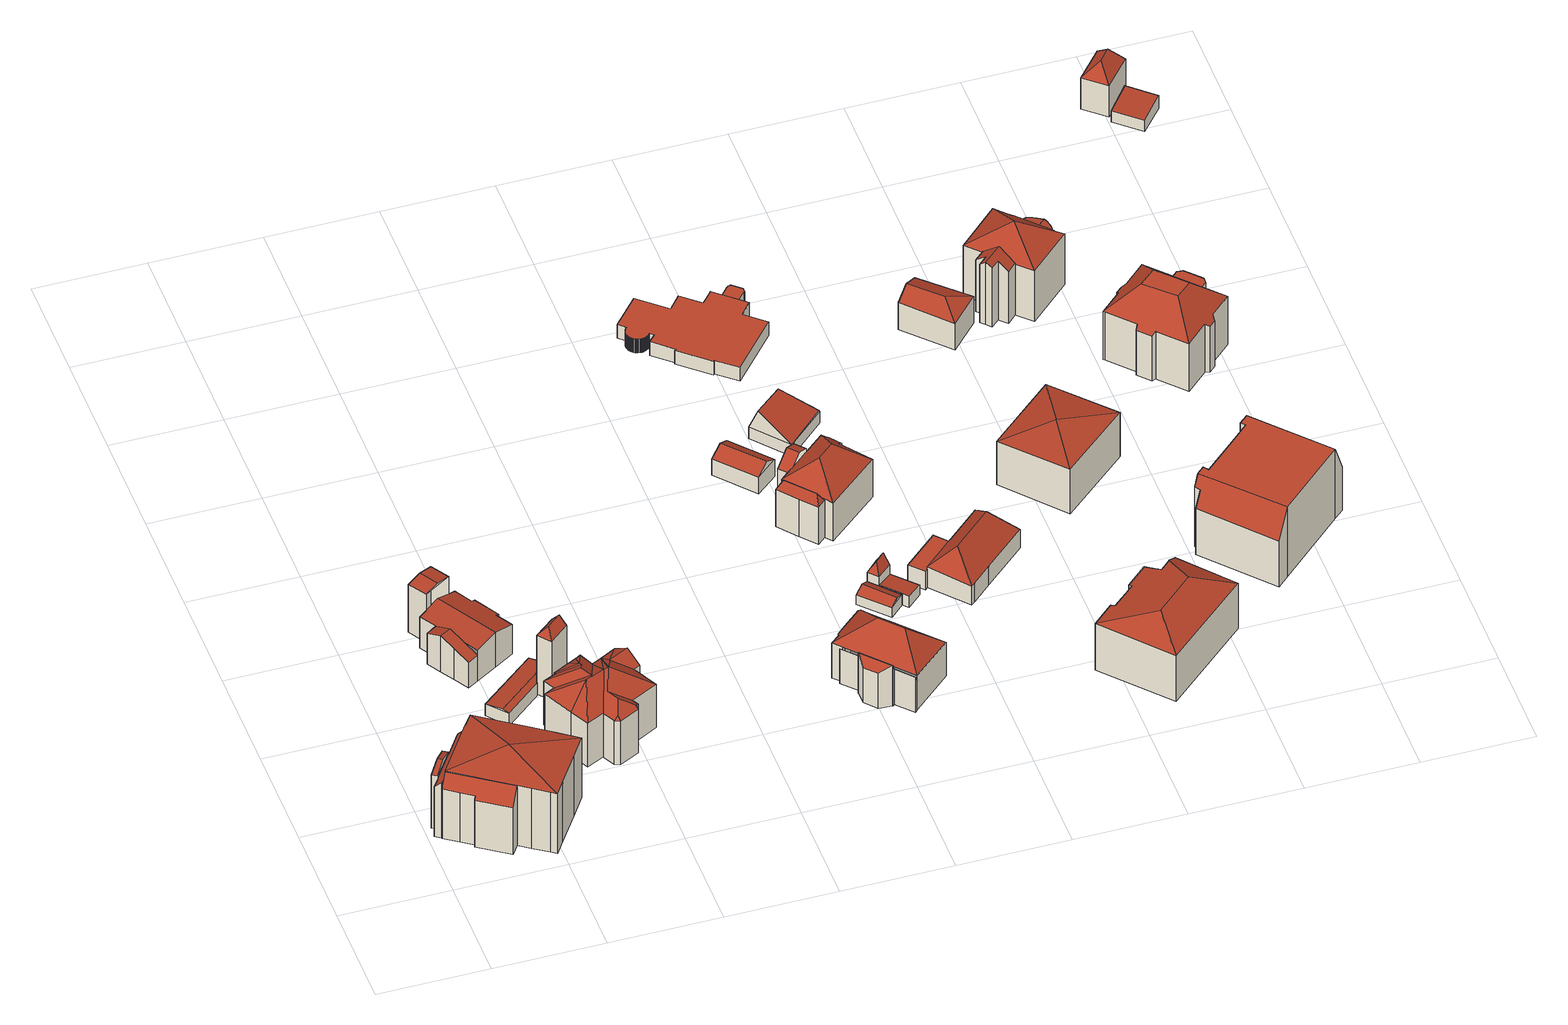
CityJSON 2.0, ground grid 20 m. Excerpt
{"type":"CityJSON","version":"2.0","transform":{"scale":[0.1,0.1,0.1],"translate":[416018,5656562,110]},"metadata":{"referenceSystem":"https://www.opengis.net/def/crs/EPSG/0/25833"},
"CityObjects":{
"building1":{"type":"Building","attributes":{"Gemeindeschluessel":14612000,"Geometrietyp2DReferenz":"3000","function":"31001_9998","roofType":"9999"},"children":["building1-1","building1-2","building1-3","building1-4","building1-5","building1-6"]},
"building1-1":{"type":"BuildingPart","attributes":{"Dachtyp_tdc":"tdcPolyFlatRoof","Dachneigung":45.32,"QualitaetDacherkennung":36,"Geometrietyp2DReferenz":"3000","measuredHeight":12.31,"roofType":"2100"},"parents":["building1"],"geometry":[{"type":"MultiSurface","lod":"2","boundaries":[[[0,1,2,3]],[[1,4,5,2]],[[6,7,8,9,10]],[[7,11,12,8]],[[11,13,14,12]],[[13,11,7,6,15,16,4,1,0]],[[3,2,5,17,9,8,12,14]]],"semantics":{"surfaces":[{"type":"WallSurface"},{"type":"RoofSurface"},{"type":"GroundSurface"}],"values":[0,0,0,0,0,1,2]}}]},
"building1-2":{"type":"BuildingPart","attributes":{"Dachtyp_tdc":"tdcTentRoof","Dachneigung":11.15,"QualitaetDacherkennung":46,"Geometrietyp2DReferenz":"3000","measuredHeight":15.22,"roofType":"3500"},"parents":["building1"],"geometry":[{"type":"MultiSurface","lod":"2","boundaries":[[[18,19,20,21]],[[19,22,23,20]],[[22,24,25,23]],[[24,26,27,25]],[[26,28,29,30,27]],[[31,32,33,34,5,4]],[[35,36,37,38,39]],[[36,18,21,37]],[[22,19,18,36,40]],[[41,28,26,24,22,40]],[[32,31,41,40]],[[36,35,32,40]],[[21,20,23,25,27,30,17,5,34,38,37]]],"semantics":{"surfaces":[{"type":"WallSurface"},{"type":"RoofSurface"},{"type":"GroundSurface"}],"values":[0,0,0,0,0,0,0,0,1,1,1,1,2]}}]},
"building1-3":{"type":"BuildingPart","attributes":{"Dachtyp_tdc":"tdcGableRoof","Dachneigung":15.06,"QualitaetDacherkennung":36,"Geometrietyp2DReferenz":"3000","measuredHeight":12.54,"roofType":"3100"},"parents":["building1"],"geometry":[{"type":"MultiSurface","lod":"2","boundaries":[[[42,43,44,14,13]],[[43,45,46,44]],[[45,47,0,3,46]],[[45,43,48]],[[42,47,49]],[[43,42,49,48]],[[47,45,48,49]],[[14,44,46,3]]],"semantics":{"surfaces":[{"type":"WallSurface"},{"type":"RoofSurface"},{"type":"GroundSurface"}],"values":[0,0,0,0,0,1,1,2]}}]},
"building1-4":{"type":"BuildingPart","attributes":{"Dachtyp_tdc":"tdcPolyFlatRoof","Dachneigung":52.04,"QualitaetDacherkennung":42,"Geometrietyp2DReferenz":"3000","measuredHeight":13.14,"roofType":"2100"},"parents":["building1"],"geometry":[{"type":"MultiSurface","lod":"2","boundaries":[[[50,51,52,53]],[[51,54,55,52]],[[54,56,57,55]],[[56,10,9,57]],[[29,50,53,30]],[[29,58,15,10,56,54,51,50]],[[53,52,55,57,9,17,30]]],"semantics":{"surfaces":[{"type":"WallSurface"},{"type":"RoofSurface"},{"type":"GroundSurface"}],"values":[0,0,0,0,0,1,2]}}]},
"building1-5":{"type":"BuildingPart","attributes":{"Dachtyp_tdc":"tdcPolyFlatRoof","Dachneigung":56.38,"QualitaetDacherkennung":20,"Geometrietyp2DReferenz":"3000","measuredHeight":10.86,"roofType":"2100"},"parents":["building1"],"geometry":[{"type":"MultiSurface","lod":"2","boundaries":[[[59,60,61,62]],[[60,63,64,61]],[[63,65,66,64]],[[65,67,68,66]],[[67,69,70,68]],[[69,71,72,70]],[[73,59,62,74]],[[73,71,69,67,65,63,60,59]],[[62,61,64,66,68,70,72,74]]],"semantics":{"surfaces":[{"type":"WallSurface"},{"type":"RoofSurface"},{"type":"GroundSurface"}],"values":[0,0,0,0,0,0,0,1,2]}}]},
"building1-6":{"type":"BuildingPart","attributes":{"Dachtyp_tdc":"tdcPolyFlatRoof","Dachneigung":57.79,"QualitaetDacherkennung":38,"Geometrietyp2DReferenz":"3000","measuredHeight":12.56,"roofType":"2100"},"parents":["building1"],"geometry":[{"type":"MultiSurface","lod":"2","boundaries":[[[33,75,76,34]],[[75,77,73,74,76]],[[78,39,38,72,71]],[[39,78,77,75,33]],[[34,76,74,72,38]]],"semantics":{"surfaces":[{"type":"WallSurface"},{"type":"RoofSurface"},{"type":"GroundSurface"}],"values":[0,0,0,1,2]}}]},
"building2":{"type":"Building","attributes":{"Gemeindeschluessel":14612000,"Geometrietyp2DReferenz":"3000","function":"31001_9998","roofType":"9999"},"children":["building2-1","building2-2","building2-3"]},
"building2-1":{"type":"BuildingPart","attributes":{"Dachtyp_tdc":"tdcGableRoof","Dachneigung":11.58,"QualitaetDacherkennung":57,"Geometrietyp2DReferenz":"3000","measuredHeight":11.19,"roofType":"3100"},"parents":["building2"],"geometry":[{"type":"MultiSurface","lod":"2","boundaries":[[[79,80,81,82,83]],[[80,84,85,81]],[[84,86,87,88,85]],[[84,80,89]],[[79,86,90]],[[80,79,90,89]],[[86,84,89,90]],[[82,81,85,88,91]]],"semantics":{"surfaces":[{"type":"WallSurface"},{"type":"RoofSurface"},{"type":"GroundSurface"}],"values":[0,0,0,0,0,1,1,2]}}]},
"building2-2":{"type":"BuildingPart","attributes":{"Dachtyp_tdc":"tdcGableRoof","Dachneigung":16.53,"QualitaetDacherkennung":28,"Geometrietyp2DReferenz":"3000","measuredHeight":7.67,"roofType":"3100"},"parents":["building2"],"geometry":[{"type":"MultiSurface","lod":"2","boundaries":[[[92,93,94,95]],[[93,96,97,94]],[[96,98,99,97]],[[98,100,101,99]],[[100,102,103,104,101]],[[105,106,107,108]],[[105,83,82,106]],[[87,109,110,88]],[[111,83,105,108,112,113,114,102,100]],[[100,98,96,93,92,115,109,87,111]],[[110,116,95,94,97,99,101,104,117,107,106,82,91,88]],[[109,115,116,110]],[[115,92,95,116]]],"semantics":{"surfaces":[{"type":"WallSurface"},{"type":"RoofSurface"},{"type":"GroundSurface"}],"values":[0,0,0,0,0,0,0,0,1,1,2,0,0]}}]},
"building2-3":{"type":"BuildingPart","attributes":{"Dachtyp_tdc":"tdcGableRoof","Dachneigung":22.06,"QualitaetDacherkennung":52,"Geometrietyp2DReferenz":"3000","measuredHeight":7.95,"roofType":"3100"},"parents":["building2"],"geometry":[{"type":"MultiSurface","lod":"2","boundaries":[[[103,118,119,104]],[[118,120,121,119]],[[120,122,123,121]],[[122,124,125,123]],[[124,108,107,125]],[[122,120,118,103,114,126]],[[126,112,108,124,122]],[[117,104,119,121,123,125,107]]],"semantics":{"surfaces":[{"type":"WallSurface"},{"type":"RoofSurface"},{"type":"GroundSurface"}],"values":[0,0,0,0,0,1,1,2]}}]},
"building3":{"type":"Building","attributes":{"Dachtyp_tdc":"tdcGableRoof","Gemeindeschluessel":14612000,"Dachneigung":11.16,"QualitaetDacherkennung":46,"Geometrietyp2DReferenz":"3000","measuredHeight":3.18,"function":"31001_9998","roofType":"3100"},"geometry":[{"type":"Solid","lod":"2","boundaries":[[[[127,128,129,130]],[[128,131,132,129]],[[131,133,134,132]],[[133,127,130,134]],[[131,128,135]],[[127,133,136]],[[128,127,136,135]],[[133,131,135,136]],[[130,129,132,134]]]],"semantics":{"surfaces":[{"type":"WallSurface"},{"type":"RoofSurface"},{"type":"GroundSurface"}],"values":[[0,0,0,0,0,0,1,1,2]]}}]},
"building4":{"type":"Building","attributes":{"Dachtyp_tdc":"tdcFreeFormRoof","Gemeindeschluessel":14612000,"Dachneigung":49.42,"QualitaetDacherkennung":7,"Geometrietyp2DReferenz":"3000","measuredHeight":14.66,"function":"31001_9998","roofType":"5000"},"geometry":[{"type":"Solid","lod":"2","boundaries":[[[[137,138,139,140]],[[138,141,142,139]],[[141,143,144,142]],[[143,137,140,144]],[[145,143,141]],[[146,145,141,138]],[[146,138,137]],[[145,146,137,143]],[[140,139,142,144]]]],"semantics":{"surfaces":[{"type":"WallSurface"},{"type":"RoofSurface"},{"type":"GroundSurface"}],"values":[[0,0,0,0,0,1,1,1,2]]}}]},
"building5":{"type":"Building","attributes":{"Dachtyp_tdc":"tdcFreeFormRoof","Gemeindeschluessel":14612000,"Dachneigung":34.92,"QualitaetDacherkennung":25,"Geometrietyp2DReferenz":"3000","measuredHeight":13.43,"function":"31001_9998","roofType":"5000"},"geometry":[{"type":"Solid","lod":"2","boundaries":[[[[147,148,149,150]],[[148,151,152,149]],[[151,153,154,152]],[[153,155,156,154]],[[155,157,158,156]],[[157,159,160,158]],[[159,161,162,160]],[[161,163,164,162]],[[163,165,166,164]],[[165,167,168,166]],[[167,169,170,168]],[[169,171,172,170]],[[171,173,174,172]],[[173,175,176,174]],[[175,177,178,176]],[[177,179,180,178]],[[179,181,182,180]],[[181,183,184,182]],[[183,185,186,184]],[[185,187,188,186]],[[187,189,190,188]],[[189,147,150,190]],[[191,192,189,187]],[[193,194,191,187,185]],[[193,183,181]],[[183,193,185]],[[195,196,194,193,181,179]],[[197,198,199,200,195,179,177]],[[197,177,175]],[[201,198,197,175,173]],[[201,173,171]],[[199,198,201,171,169]],[[202,200,199,169,167]],[[203,202,167,165]],[[204,203,165,163]],[[204,163,161]],[[161,203,204]],[[159,203,161]],[[159,202,203]],[[159,200,202]],[[159,195,200]],[[157,195,159]],[[195,157,196]],[[205,206,192,191,194,196,157,155]],[[153,205,155]],[[151,205,153]],[[205,151,148]],[[206,205,148,147]],[[192,206,147,189]],[[150,149,152,154,156,158,160,162,164,166,168,170,172,174,176,178,180,182,184,186,188,190]]]],"semantics":{"surfaces":[{"type":"WallSurface"},{"type":"RoofSurface"},{"type":"GroundSurface"}],"values":[[0,0,0,0,0,0,0,0,0,0,0,0,0,0,0,0,0,0,0,0,0,0,1,1,1,1,1,1,1,1,1,1,1,1,1,0,1,1,1,1,1,1,1,1,1,1,1,1,1,2]]}}]},
"building6":{"type":"Building","attributes":{"Gemeindeschluessel":14612000,"Geometrietyp2DReferenz":"3000","function":"31001_9998","roofType":"9999"},"children":["building6-1","building6-2"]},
"building6-1":{"type":"BuildingPart","attributes":{"Dachtyp_tdc":"tdcHipRoof","Dachneigung":44.29,"QualitaetDacherkennung":57,"Geometrietyp2DReferenz":"3000","measuredHeight":12.23,"roofType":"3200"},"parents":["building6"],"geometry":[{"type":"MultiSurface","lod":"2","boundaries":[[[207,208,209,210,211]],[[208,212,213,209]],[[214,215,216]],[[217,218,219,220,212,208,221]],[[215,222,223,224,225,217,221,216]],[[208,207,214,216,221]],[[213,226,227,228,229,230,231,232,233,234,235,210,209]],[[212,220,226,213]],[[220,219,227,226]],[[219,218,228,227]],[[218,217,229,228]],[[217,225,230,229]],[[225,224,231,230]],[[224,223,232,231]],[[223,222,233,232]],[[222,215,234,233]],[[215,214,236,235,234]]],"semantics":{"surfaces":[{"type":"WallSurface"},{"type":"RoofSurface"},{"type":"GroundSurface"}],"values":[0,0,1,1,1,1,2,0,0,0,0,0,0,0,0,0,0]}}]},
"building6-2":{"type":"BuildingPart","attributes":{"Dachtyp_tdc":"tdcFreeFormRoof","Dachneigung":66.08,"QualitaetDacherkennung":29,"Geometrietyp2DReferenz":"3000","measuredHeight":8.99,"roofType":"5000"},"parents":["building6"],"geometry":[{"type":"MultiSurface","lod":"2","boundaries":[[[237,238,239,240]],[[238,241,242,239]],[[241,243,244,242]],[[243,245,246,244]],[[238,237,247,248,236,211,249,250,251,245]],[[245,243,241,238]],[[246,252,253,254,210,235,255,256,240,239,242,244]],[[245,251,252,246]],[[251,250,253,252]],[[250,249,254,253]],[[249,211,210,254]],[[236,248,255,235]],[[248,247,256,255]],[[247,237,240,256]]],"semantics":{"surfaces":[{"type":"WallSurface"},{"type":"RoofSurface"},{"type":"GroundSurface"}],"values":[0,0,0,0,1,1,2,0,0,0,0,0,0,0]}}]},
"building7":{"type":"Building","attributes":{"Dachtyp_tdc":"tdcGableRoof","Gemeindeschluessel":14612000,"Dachneigung":27,"QualitaetDacherkennung":77,"Geometrietyp2DReferenz":"3000","measuredHeight":4.99,"function":"31001_9998","roofType":"3100"},"geometry":[{"type":"Solid","lod":"2","boundaries":[[[[257,258,259,260]],[[258,261,262,259]],[[261,263,264,262]],[[263,257,260,264]],[[261,258,265]],[[257,263,266]],[[258,257,266,265]],[[263,261,265,266]],[[260,259,262,264]]]],"semantics":{"surfaces":[{"type":"WallSurface"},{"type":"RoofSurface"},{"type":"GroundSurface"}],"values":[[0,0,0,0,0,0,1,1,2]]}}]},
"building8":{"type":"Building","attributes":{"Dachtyp_tdc":"tdcFreeFormRoof","Gemeindeschluessel":14612000,"Dachneigung":27.21,"QualitaetDacherkennung":81,"Geometrietyp2DReferenz":"3000","measuredHeight":3.02,"function":"31001_9998","roofType":"5000"},"geometry":[{"type":"Solid","lod":"2","boundaries":[[[[267,268,269,270]],[[268,271,272,269]],[[271,273,274,272]],[[273,267,270,274]],[[275,268,267,276]],[[271,275,276,273]],[[271,268,275]],[[267,273,276]],[[270,269,272,274]]]],"semantics":{"surfaces":[{"type":"WallSurface"},{"type":"RoofSurface"},{"type":"GroundSurface"}],"values":[[0,0,0,0,1,1,0,0,2]]}}]},
"building9":{"type":"Building","attributes":{"Dachtyp_tdc":"tdcFreeFormRoof","Gemeindeschluessel":14612000,"Dachneigung":59.68,"QualitaetDacherkennung":9,"Geometrietyp2DReferenz":"3000","measuredHeight":6.13,"function":"31001_9998","roofType":"5000"},"geometry":[{"type":"Solid","lod":"2","boundaries":[[[[277,278,279,280]],[[278,281,282,279]],[[281,283,284,282]],[[283,277,280,284]],[[285,286,283,281]],[[285,281,278]],[[286,285,278,277]],[[286,277,283]],[[280,279,282,284]]]],"semantics":{"surfaces":[{"type":"WallSurface"},{"type":"RoofSurface"},{"type":"GroundSurface"}],"values":[[0,0,0,0,1,0,1,1,2]]}}]},
"building10":{"type":"Building","attributes":{"Dachtyp_tdc":"tdcPolyFlatRoof","Gemeindeschluessel":14612000,"Dachneigung":5.6,"QualitaetDacherkennung":54,"Geometrietyp2DReferenz":"3000","measuredHeight":2.48,"function":"31001_9998","roofType":"2100"},"geometry":[{"type":"Solid","lod":"2","boundaries":[[[[287,288,289,290]],[[288,291,292,289]],[[291,293,294,292]],[[293,295,269,294]],[[295,287,290,269]],[[295,293,291,288,287]],[[290,289,292,294,269]]]],"semantics":{"surfaces":[{"type":"WallSurface"},{"type":"RoofSurface"},{"type":"GroundSurface"}],"values":[[0,0,0,0,0,1,2]]}}]},
"building11":{"type":"Building","attributes":{"Gemeindeschluessel":14612000,"Geometrietyp2DReferenz":"3000","function":"31001_9998","roofType":"9999"},"children":["building11-1","building11-2","building11-3"]},
"building11-1":{"type":"BuildingPart","attributes":{"Dachtyp_tdc":"tdcGableRoof","Dachneigung":38.13,"QualitaetDacherkennung":31,"Geometrietyp2DReferenz":"3000","measuredHeight":10.67,"roofType":"3100"},"parents":["building11"],"geometry":[{"type":"MultiSurface","lod":"2","boundaries":[[[296,297,298,299,300]],[[301,302,303,304]],[[302,296,300,303]],[[296,302,305]],[[297,296,305,306]],[[302,301,307,306,305]],[[300,299,304,303]]],"semantics":{"surfaces":[{"type":"WallSurface"},{"type":"RoofSurface"},{"type":"GroundSurface"}],"values":[0,0,0,0,1,1,2]}}]},
"building11-2":{"type":"BuildingPart","attributes":{"Dachtyp_tdc":"tdcHipRoof","Dachneigung":38.35,"QualitaetDacherkennung":62,"Geometrietyp2DReferenz":"3000","measuredHeight":12.68,"roofType":"3200"},"parents":["building11"],"geometry":[{"type":"MultiSurface","lod":"2","boundaries":[[[299,308,309,310,311,312,313,314,315,316,317,318,304]],[[298,319,308,299]],[[319,320,309,308]],[[320,321,310,309]],[[321,322,311,310]],[[322,323,312,311]],[[323,324,313,312]],[[324,325,314,313]],[[325,326,315,314]],[[326,327,328,316,315]],[[329,330,318,317,331]],[[330,332,301,304,318]],[[329,327,326,333]],[[325,324,323,322,321,320,334]],[[326,325,334,333]],[[320,319,298,335,307,332,330,329,333,334]]],"semantics":{"surfaces":[{"type":"GroundSurface"},{"type":"WallSurface"},{"type":"RoofSurface"}],"values":[0,1,1,1,1,1,1,1,1,1,1,1,2,2,2,2]}}]},
"building11-3":{"type":"BuildingPart","attributes":{"Dachtyp_tdc":"tdcFreeFormRoof","Dachneigung":61.66,"QualitaetDacherkennung":26,"Geometrietyp2DReferenz":"3000","measuredHeight":10.04,"roofType":"5000"},"parents":["building11"],"geometry":[{"type":"MultiSurface","lod":"2","boundaries":[[[336,337,338,339]],[[337,331,317,338]],[[328,340,341,316]],[[340,336,339,341]],[[331,337,342]],[[337,336,340,343,342]],[[340,328,343]],[[328,331,342,343]],[[339,338,317,316,341]]],"semantics":{"surfaces":[{"type":"WallSurface"},{"type":"RoofSurface"},{"type":"GroundSurface"}],"values":[0,0,0,0,1,1,1,1,2]}}]},
"building12":{"type":"Building","attributes":{"Dachtyp_tdc":"tdcFreeFormRoof","Gemeindeschluessel":14612000,"Dachneigung":33.13,"QualitaetDacherkennung":10,"Geometrietyp2DReferenz":"3000","measuredHeight":6.86,"function":"31001_9998","roofType":"5000"},"geometry":[{"type":"Solid","lod":"2","boundaries":[[[[344,345,346,347]],[[345,348,349,346]],[[348,350,351,349]],[[350,352,353,351]],[[352,344,347,353]],[[354,355,356,357]],[[354,345,344,358,355]],[[358,359,360,356,355]],[[348,357,356,360,350]],[[350,360,359,352]],[[352,359,358,344]],[[345,354,357,348]],[[347,346,349,351,353]]]],"semantics":{"surfaces":[{"type":"WallSurface"},{"type":"RoofSurface"},{"type":"GroundSurface"}],"values":[[0,0,0,0,0,1,1,1,0,0,0,0,2]]}}]},
"building13":{"type":"Building","attributes":{"Dachtyp_tdc":"tdcPolyFlatRoof","Gemeindeschluessel":14612000,"Dachneigung":0,"QualitaetDacherkennung":0,"Geometrietyp2DReferenz":"3000","BezugspunktDach":"2000","measuredHeight":3,"function":"31001_9998"},"geometry":[{"type":"MultiSurface","lod":"2","boundaries":[[[361,362,363,364,365,366,367,368,369,370,371,372,373,374,375,376,377,378,379,380,381,382,383,384,385,386,387,388,389,390,391,392,393,394,395,396,397,398,399,400,401,402,403,404,405,406,407,408,409,410,411,412,413,414,415,416,417,418,419,420,421,422,423,424,425,426,427,428]],[[411,410,429,430]],[[410,409,431,429]],[[409,408,432,431]],[[408,407,433,432]],[[407,406,434,433]],[[406,405,435,434]],[[405,404,436,435]],[[404,403,437,436]],[[403,402,438,437]],[[402,401,439,438]],[[401,400,440,439]],[[400,399,441,440]],[[399,398,442,441]],[[398,397,443,442]],[[397,396,444,443]],[[396,395,445,444]],[[395,394,446,445]],[[394,393,447,446]],[[393,392,448,447]],[[392,391,449,448]],[[391,390,450,449]],[[390,389,451,450]],[[389,388,452,451]],[[388,387,453,452]],[[387,386,454,453]],[[386,385,455,454]],[[385,384,456,455]],[[384,383,457,456]],[[383,382,458,457]],[[382,381,459,458]],[[381,380,460,459]],[[380,379,461,460]],[[379,378,462,461]],[[378,377,463,462]],[[377,376,464,463]],[[376,375,465,464]],[[375,374,466,465]],[[374,373,467,466]],[[373,372,468,467]],[[372,371,469,468]],[[371,370,470,469]],[[370,369,471,470]],[[369,368,472,471]],[[368,367,473,472]],[[367,366,474,473]],[[366,365,475,474]],[[365,364,476,475]],[[428,427,477,478]],[[427,426,479,477]],[[426,425,480,479]],[[425,424,481,480]],[[424,423,482,481]],[[423,422,483,482]],[[422,421,484,483]],[[421,420,485,484]],[[420,419,486,485]],[[419,418,487,486]],[[418,417,488,487]],[[417,416,489,488]],[[416,415,490,489]],[[415,414,491,490]],[[414,413,492,491]],[[413,412,493,492]],[[412,411,430,493]],[[364,363,494,476]],[[363,362,495,494]],[[362,361,496,495]],[[361,428,478,496]],[[478,477,479,480,481,482,483,484,485,486,487,488,489,490,491,492,493,430,429,431,432,433,434,435,436,437,438,439,440,441,442,443,444,445,446,447,448,449,450,451,452,453,454,455,456,457,458,459,460,461,462,463,464,465,466,467,468,469,470,471,472,473,474,475,476,494,495,496]]],"semantics":{"surfaces":[{"type":"RoofSurface"},{"type":"WallSurface"},{"type":"GroundSurface"}],"values":[0,1,1,1,1,1,1,1,1,1,1,1,1,1,1,1,1,1,1,1,1,1,1,1,1,1,1,1,1,1,1,1,1,1,1,1,1,1,1,1,1,1,1,1,1,1,1,1,1,1,1,1,1,1,1,1,1,1,1,1,1,1,1,1,1,1,1,1,1,2]}}]},
"building14":{"type":"Building","attributes":{"Gemeindeschluessel":14612000,"Geometrietyp2DReferenz":"3000","function":"31001_9998","roofType":"9999"},"children":["building14-1","building14-2"]},
"building14-1":{"type":"BuildingPart","attributes":{"Dachtyp_tdc":"tdcPolyFlatRoof","Dachneigung":0,"QualitaetDacherkennung":54,"Geometrietyp2DReferenz":"3000","measuredHeight":4.05,"roofType":"1000"},"parents":["building14"],"geometry":[{"type":"MultiSurface","lod":"2","boundaries":[[[497,498,499,500]],[[501,502,503,504]],[[502,505,506,503]],[[505,497,500,506]],[[505,502,501,498,497]],[[500,499,504,503,506]]],"semantics":{"surfaces":[{"type":"WallSurface"},{"type":"RoofSurface"},{"type":"GroundSurface"}],"values":[0,0,0,0,1,2]}}]},
"building14-2":{"type":"BuildingPart","attributes":{"Dachtyp_tdc":"tdcHipRoof","Dachneigung":45.41,"QualitaetDacherkennung":74,"Geometrietyp2DReferenz":"3000","measuredHeight":8.61,"roofType":"3200"},"parents":["building14"],"geometry":[{"type":"MultiSurface","lod":"2","boundaries":[[[507,508,509,510]],[[508,511,512,509]],[[511,513,514,512]],[[513,515,516,514]],[[515,517,518,516]],[[517,519,520,518]],[[519,521,522,520]],[[521,523,524,522]],[[523,525,526,524]],[[525,527,504,526]],[[527,501,504]],[[528,499,498]],[[528,507,510,499]],[[527,525,529]],[[519,517,515,513,511,508,507,530]],[[525,523,521,519,530,529]],[[507,528,527,529,530]],[[510,509,512,514,516,518,520,522,524,526,504,499]]],"semantics":{"surfaces":[{"type":"WallSurface"},{"type":"RoofSurface"},{"type":"GroundSurface"}],"values":[0,0,0,0,0,0,0,0,0,0,0,0,0,1,1,1,1,2]}}]},
"building15":{"type":"Building","attributes":{"Dachtyp_tdc":"tdcPolyFlatRoof","Gemeindeschluessel":14612000,"Dachneigung":0,"QualitaetDacherkennung":61,"Geometrietyp2DReferenz":"3000","measuredHeight":3,"function":"31001_9998","roofType":"1000"},"geometry":[{"type":"Solid","lod":"2","boundaries":[[[[531,532,533,534]],[[532,535,536,533]],[[535,537,538,536]],[[537,539,540,538]],[[539,541,542,540]],[[541,543,544,542]],[[543,545,546,544]],[[545,547,548,546]],[[545,543,541,539,537,535,532,531,549,550,551,552,553,554,420,419,555,556,557,558,547]],[[559,560,561,562,486,485,563,564,565,566,567,568,534,533,536,538,540,542,544,546,548]],[[549,531,534,568]],[[547,558,559,548]],[[558,557,560,559]],[[557,556,561,560]],[[556,555,562,561]],[[555,419,486,562]],[[419,420,485,486]],[[420,554,563,485]],[[554,553,564,563]],[[553,552,565,564]],[[552,551,566,565]],[[551,550,567,566]],[[550,549,568,567]]]],"semantics":{"surfaces":[{"type":"WallSurface"},{"type":"RoofSurface"},{"type":"GroundSurface"}],"values":[[0,0,0,0,0,0,0,0,1,2,0,0,0,0,0,0,0,0,0,0,0,0,0]]}}]},
"building16":{"type":"Building","attributes":{"Dachtyp_tdc":"tdcFreeFormRoof","Gemeindeschluessel":14612000,"Dachneigung":16.11,"QualitaetDacherkennung":48,"Geometrietyp2DReferenz":"3000","measuredHeight":12.98,"function":"31001_9998","roofType":"5000"},"geometry":[{"type":"Solid","lod":"2","boundaries":[[[[569,570,571,572]],[[570,573,574,571]],[[573,575,576,574]],[[575,577,578,576]],[[577,579,580,578]],[[579,581,582,580]],[[581,583,584,582]],[[583,585,586,584]],[[585,587,588,586]],[[587,589,590,588]],[[589,591,592,590]],[[591,593,594,592]],[[593,569,572,594]],[[595,589,587]],[[596,585,583,581,597]],[[585,596,595,587]],[[596,597,579,577,575,573,570,569,593,591,589,595]],[[581,579,597]],[[572,571,574,576,578,580,582,584,586,588,590,592,594]]]],"semantics":{"surfaces":[{"type":"WallSurface"},{"type":"RoofSurface"},{"type":"GroundSurface"}],"values":[[0,0,0,0,0,0,0,0,0,0,0,0,0,1,1,1,1,0,2]]}}]},
"building17":{"type":"Building","attributes":{"Dachtyp_tdc":"tdcTentRoof","Gemeindeschluessel":14612000,"Dachneigung":11.32,"QualitaetDacherkennung":77,"Geometrietyp2DReferenz":"3000","measuredHeight":11.2,"function":"31001_9998","roofType":"3500"},"geometry":[{"type":"Solid","lod":"2","boundaries":[[[[598,599,600,601]],[[599,602,603,600]],[[602,604,605,603]],[[604,598,601,605]],[[599,598,606]],[[602,599,606]],[[604,602,606]],[[598,604,606]],[[601,600,603,605]]]],"semantics":{"surfaces":[{"type":"WallSurface"},{"type":"RoofSurface"},{"type":"GroundSurface"}],"values":[[0,0,0,0,1,1,1,1,2]]}}]},
"building18":{"type":"Building","attributes":{"Dachtyp_tdc":"tdcHipAndGableRoof","Gemeindeschluessel":14612000,"Dachneigung":24.12,"QualitaetDacherkennung":61,"Geometrietyp2DReferenz":"3000","measuredHeight":7.64,"function":"31001_9998","roofType":"5000"},"geometry":[{"type":"Solid","lod":"2","boundaries":[[[[607,608,609,610]],[[608,611,612,609]],[[611,613,614,612]],[[613,607,610,614]],[[611,608,615]],[[607,613,616]],[[608,607,616,615]],[[613,611,615,616]],[[610,609,612,614]]]],"semantics":{"surfaces":[{"type":"WallSurface"},{"type":"RoofSurface"},{"type":"GroundSurface"}],"values":[[0,0,0,0,1,0,1,1,2]]}}]},
"building19":{"type":"Building","attributes":{"Dachtyp_tdc":"tdcCutGableRoof","Gemeindeschluessel":14612000,"Dachneigung":0.018,"QualitaetDacherkennung":58,"Geometrietyp2DReferenz":"3000","measuredHeight":15.36,"function":"31001_9998","roofType":"9999"},"geometry":[{"type":"Solid","lod":"2","boundaries":[[[[617,618,619,620]],[[618,621,622,619]],[[621,623,624,622]],[[623,625,626,624]],[[625,627,628,626]],[[627,629,630,628]],[[629,631,632,630]],[[631,633,634,632]],[[633,635,636,634]],[[635,637,638,636]],[[637,639,640,638]],[[639,641,642,640]],[[641,643,644,642]],[[643,645,646,644]],[[645,647,648,646]],[[647,649,650,648]],[[649,651,652,650]],[[651,617,620,652]],[[635,633,631,629,627,625]],[[647,645,643,641,639,637]],[[625,623,621,618,617,651,649,647,637,635]],[[620,619,622,624,626,628,630,632,634,636,638,640,642,644,646,648,650,652]]]],"semantics":{"surfaces":[{"type":"WallSurface"},{"type":"RoofSurface"},{"type":"GroundSurface"}],"values":[[0,0,0,0,0,0,0,0,0,0,0,0,0,0,0,0,0,0,1,1,1,2]]}}]},
"building20":{"type":"Building","attributes":{"Gemeindeschluessel":14612000,"Geometrietyp2DReferenz":"3000","function":"31001_9998","roofType":"9999"},"children":["building20-1","building20-2","building20-3"]},
"building20-1":{"type":"BuildingPart","attributes":{"Dachtyp_tdc":"tdcTentRoof","Dachneigung":39.75,"QualitaetDacherkennung":63,"Geometrietyp2DReferenz":"3000","measuredHeight":15.39,"roofType":"3500"},"parents":["building20"],"geometry":[{"type":"MultiSurface","lod":"2","boundaries":[[[653,654,655,656]],[[654,657,658,655]],[[657,659,660,658]],[[659,661,662,660]],[[661,663,662]],[[664,665,666]],[[665,667,668,666]],[[667,669,670,668]],[[669,671,672,670]],[[671,673,674,675,672]],[[659,657,676]],[[667,665,664,677,663,661,659,676]],[[669,667,676]],[[657,654,653,673,671,669,676]],[[655,658,660,662,678,666,668,670,672,675,679]]],"semantics":{"surfaces":[{"type":"WallSurface"},{"type":"RoofSurface"},{"type":"GroundSurface"}],"values":[0,0,0,0,0,0,0,0,0,0,1,1,1,1,2]}}]},
"building20-2":{"type":"BuildingPart","attributes":{"Dachtyp_tdc":"tdcGableRoof","Dachneigung":38.15,"QualitaetDacherkennung":58,"Geometrietyp2DReferenz":"3000","measuredHeight":13.84,"roofType":"3100"},"parents":["building20"],"geometry":[{"type":"MultiSurface","lod":"2","boundaries":[[[680,681,664,666,682]],[[683,662,663]],[[683,684,685,662]],[[684,686,687,685]],[[686,688,689,687]],[[688,690,691,689]],[[690,692,693,691]],[[692,694,695,693]],[[694,680,682,695]],[[690,688,686,684,683,696]],[[682,666,678,662,685,687,689,691,693,695]],[[696,681,680,694,692,690]]],"semantics":{"surfaces":[{"type":"WallSurface"},{"type":"RoofSurface"},{"type":"GroundSurface"}],"values":[0,0,0,0,0,0,0,0,0,1,2,1]}}]},
"building20-3":{"type":"BuildingPart","attributes":{"Dachtyp_tdc":"tdcFreeFormRoof","Dachneigung":10.64,"QualitaetDacherkennung":21,"Geometrietyp2DReferenz":"3000","measuredHeight":8.87,"roofType":"5000"},"parents":["building20"],"geometry":[{"type":"MultiSurface","lod":"2","boundaries":[[[697,698,699,700]],[[698,701,702,699]],[[701,703,704,702]],[[703,705,706,704]],[[705,707,708,706]],[[707,709,710,708]],[[709,711,712,710]],[[711,713,714,712]],[[713,715,716,714]],[[715,717,718,716]],[[717,719,720,718]],[[719,721,722,720]],[[721,723,724,722]],[[723,725,726,724]],[[725,727,728,726]],[[674,729,730,675]],[[729,731,732,730]],[[731,733,734,732]],[[733,735,736,734]],[[735,737,738,736]],[[737,739,740,738]],[[739,741,742,740]],[[741,743,744,742]],[[743,745,746,744]],[[745,747,748,746]],[[747,749,750,748]],[[749,751,752,750]],[[751,753,754,752]],[[753,755,756,754]],[[755,757,758,756]],[[757,759,760,758]],[[759,761,762,760]],[[761,697,700,762]],[[759,757,755,753,751,749,747,745,743,741,739,737,735,733,731,729,674,763]],[[763,727,764,656,764,727,725,723,721,719,717,715,713,711,709,707,705,703,701,698,697,761,759]],[[700,699,702,704,706,708,710,712,714,716,718,720,722,724,726,728,765,655,765,728,679,675,730,732,734,736,738,740,742,744,746,748,750,752,754,756,758,760,762]]],"semantics":{"surfaces":[{"type":"WallSurface"},{"type":"RoofSurface"},{"type":"GroundSurface"}],"values":[0,0,0,0,0,0,0,0,0,0,0,0,0,0,0,0,0,0,0,0,0,0,0,0,0,0,0,0,0,0,0,0,0,1,1,2]}}]},
"building21":{"type":"Building","attributes":{"Gemeindeschluessel":14612000,"Geometrietyp2DReferenz":"3000","function":"31001_9998","roofType":"9999"},"children":["building21-1","building21-2"]},
"building21-1":{"type":"BuildingPart","attributes":{"Dachtyp_tdc":"tdcPolyFlatRoof","Dachneigung":0,"QualitaetDacherkennung":53,"Geometrietyp2DReferenz":"3000","measuredHeight":9.62,"roofType":"1000"},"parents":["building21"],"geometry":[{"type":"MultiSurface","lod":"2","boundaries":[[[766,767,768,769]],[[767,770,771,768]],[[770,772,773,771]],[[774,775,776,777]],[[775,766,769,776]],[[775,774,772,778,772,770,767,766]],[[769,768,771,773,779,773,777,776]]],"semantics":{"surfaces":[{"type":"WallSurface"},{"type":"RoofSurface"},{"type":"GroundSurface"}],"values":[0,0,0,0,0,1,2]}}]},
"building21-2":{"type":"BuildingPart","attributes":{"Dachtyp_tdc":"tdcCutTentRoof","Dachneigung":44.63,"QualitaetDacherkennung":69,"Geometrietyp2DReferenz":"3000","measuredHeight":15.3,"roofType":"9999"},"parents":["building21"],"geometry":[{"type":"MultiSurface","lod":"2","boundaries":[[[780,781,782,783]],[[781,784,785,782]],[[786,787,788,789,790,791,792,793,794]],[[795,796,797,786,794,798]],[[799,800,801,802,803,795,798,804]],[[792,805,806,784,781,780,799,804,793]],[[804,798,794,793]],[[785,807,808,809,810,811,812,813,814,815,777,773,779,816,817,818,819,820,821,783,782]],[[784,806,807,785]],[[806,805,808,807]],[[805,792,809,808]],[[792,791,810,809]],[[791,790,811,810]],[[790,789,812,811]],[[789,788,813,812]],[[788,787,814,813]],[[787,786,815,814]],[[786,797,777,815]],[[797,774,777]],[[796,779,778]],[[796,795,816,779]],[[795,803,817,816]],[[803,802,818,817]],[[802,801,819,818]],[[801,800,820,819]],[[800,799,821,820]],[[799,780,783,821]]],"semantics":{"surfaces":[{"type":"WallSurface"},{"type":"RoofSurface"},{"type":"GroundSurface"}],"values":[0,0,1,1,1,1,1,2,0,0,0,0,0,0,0,0,0,0,0,0,0,0,0,0,0,0,0]}}]},
"building22":{"type":"Building","attributes":{"Dachtyp_tdc":"tdcFreeFormRoof","Gemeindeschluessel":14612000,"Dachneigung":45.42,"QualitaetDacherkennung":8,"Geometrietyp2DReferenz":"3000","measuredHeight":9.53,"function":"31001_9998","roofType":"5000"},"geometry":[{"type":"Solid","lod":"2","boundaries":[[[[822,823,824,825]],[[823,826,827,824]],[[826,828,829,827]],[[830,831,826,823]],[[830,823,822]],[[831,830,822,828]],[[831,828,826]],[[829,825,824,827]],[[828,822,825,829]]]],"semantics":{"surfaces":[{"type":"WallSurface"},{"type":"RoofSurface"},{"type":"GroundSurface"}],"values":[[0,0,0,1,1,1,1,2,0]]}}]},
"building23":{"type":"Building","attributes":{"Dachtyp_tdc":"tdcPolyFlatRoof","Gemeindeschluessel":14612000,"Dachneigung":4.83,"QualitaetDacherkennung":60,"Geometrietyp2DReferenz":"3000","measuredHeight":2.88,"function":"31001_9998","roofType":"2100"},"geometry":[{"type":"Solid","lod":"2","boundaries":[[[[832,833,834,835]],[[833,836,837,834]],[[836,838,839,837]],[[838,832,835,839]],[[838,836,833,832]],[[835,834,837,839]]]],"semantics":{"surfaces":[{"type":"WallSurface"},{"type":"RoofSurface"},{"type":"GroundSurface"}],"values":[[0,0,0,0,1,2]]}}]}
},
"vertices":[
[51,178,141],[80,220,141],[80,220,31],[51,178,31],[91,212,155],[91,212,31],[15,102,155],[14,103,153],[14,103,31],[15,102,31],[15,102,140],[4,110,141],[4,110,31],[15,126,141],[15,126,31],[21,111,155],[25,116,155],[25,116,31],
[236,85,163],[200,33,163],[200,33,31],[236,85,31],[183,8,163],[183,8,31],[173,15,163],[173,15,31],[146,33,164],[146,33,31],[126,47,164],[126,47,163],[126,47,31],[91,212,165],[106,233,165],[106,233,157],[106,233,31],[224,152,164],[263,125,163],[263,125,31],[224,152,31],[224,152,157],[138,125,184],[25,116,165],
[15,126,148],[6,132,148],[6,132,31],[42,184,146],[42,184,31],[51,178,146],[25,158,157],[33,152,157],
[113,29,134],[59,66,134],[59,66,31],[113,29,31],[61,70,140],[61,70,31],[40,84,140],[40,84,31],[25,116,163],
[142,225,135],[178,200,135],[178,200,31],[142,225,31],[188,214,109],[188,214,31],[220,192,109],[220,192,31],[210,178,135],[210,178,31],[232,163,135],[232,163,31],[230,160,140],[230,160,31],[140,222,140],[140,222,31],
[111,242,141],[111,242,31],[140,222,141],[230,160,141],
[135,551,147],[115,584,147],[115,584,41],[135,551,41],[135,551,112],[163,612,148],[163,612,41],[183,580,148],[183,580,110],[183,580,41],[139,598,153],[159,565,153],[160,566,41],
[221,559,103],[248,514,103],[248,514,41],[221,559,41],[242,511,106],[242,511,41],[260,481,106],[260,481,41],[224,459,118],[224,459,41],[186,436,109],[186,436,97],[186,436,41],[121,542,109],[121,542,41],[139,513,41],[139,513,109],[196,588,105],[196,588,41],[160,566,118],[140,512,109],[155,487,109],[170,463,109],[215,556,105],[215,556,41],[155,487,41],
[166,424,97],[166,424,41],[150,451,109],[150,451,41],[135,475,121],[135,475,41],[120,501,109],[120,501,41],[155,487,121],
[171,351,68],[273,435,68],[273,435,42],[171,351,42],[302,400,70],[302,400,42],[200,315,70],[200,315,42],[295,409,74],[192,325,74],
[284,348,176],[266,370,176],[266,370,46],[284,348,46],[302,400,176],[302,400,46],[320,378,176],[320,378,46],[311,389,192],[286,368,192],
[278,308,142],[276,311,142],[276,311,46],[278,308,46],[306,326,142],[306,326,46],[321,333,142],[321,333,46],[330,338,142],[330,338,46],[342,312,142],[342,312,46],[361,321,142],[361,321,46],[389,336,142],[389,336,46],[415,284,142],[415,284,46],[403,278,142],[403,278,46],[426,232,142],[426,232,46],[377,207,142],[377,207,46],[383,196,142],[383,196,46],[379,183,142],[379,183,46],[343,165,142],[343,165,46],[333,169,142],[333,169,46],[322,192,142],[322,192,46],[290,177,142],[290,177,46],[273,211,142],[273,211,46],[246,267,142],[246,267,46],[264,276,142],[264,276,46],[254,297,142],[254,297,46],[322,256,172],[312,277,172],[309,242,177],[319,247,177],[344,258,176],[320,246,176],[341,174,148],[349,200,161],[339,220,161],[351,256,180],[377,190,147],[353,257,180],[365,291,162],[402,310,162],[316,297,163],[318,294,163],
[750,244,122],[737,258,122],[737,258,45],[750,244,45],[750,244,110],[754,273,121],[754,273,45],[845,140,122],[916,204,119],[847,207,167],[808,322,119],[805,326,116],[772,296,117],[756,281,117],[812,245,167],[886,237,119],[844,283,119],[830,298,119],[820,309,119],[756,281,45],[772,296,45],[805,326,45],[808,322,45],[820,309,45],[830,298,45],[844,283,45],[886,237,45],[916,204,45],[845,140,45],[845,140,110],
[811,162,134],[810,162,135],[810,162,45],[811,162,45],[786,164,122],[786,164,45],[767,185,122],[767,185,45],[767,209,135],[767,209,45],[814,165,123],[841,136,122],[745,241,122],[771,213,122],[767,210,133],[767,210,45],[771,213,45],[745,241,45],[841,136,45],[814,165,45],
[741,820,82],[801,752,82],[801,752,44],[741,820,44],[763,720,80],[763,720,44],[704,787,80],[704,787,44],[784,738,94],[725,805,94],
[858,441,65],[902,392,66],[902,392,43],[858,441,43],[877,368,64],[877,368,43],[831,417,64],[831,417,43],[890,381,73],[846,430,73],
[858,441,85],[882,465,85],[882,465,44],[858,441,44],[899,447,85],[899,447,44],[873,424,85],[873,424,44],[891,456,106],[874,440,105],
[873,424,68],[899,447,65],[899,447,43],[873,424,43],[937,406,65],[937,406,43],[911,382,68],[911,382,43],[902,392,68],
[822,716,142],[838,698,142],[838,698,134],[838,698,44],[822,716,44],[798,665,127],[783,682,127],[783,682,44],[798,665,44],[805,702,150],[821,684,150],[805,670,134],
[838,699,44],[874,730,44],[878,725,44],[889,735,44],[905,716,44],[894,706,44],[938,654,44],[843,573,44],[833,586,44],[779,648,44],[791,659,44],[838,699,134],[874,730,134],[878,725,134],[889,735,120],[905,716,119],[894,706,132],[938,654,128],[843,573,128],[833,586,129],[833,586,126],[779,648,134],[791,659,134],[779,648,126],[798,665,134],[841,641,170],[871,667,170],[817,680,134],
[793,602,126],[765,636,126],[765,636,44],[793,602,44],[818,573,126],[818,573,44],[778,635,144],[819,587,144],
[790,855,67],[861,914,67],[861,914,42],[790,855,42],[912,854,67],[912,854,42],[849,796,67],[849,796,42],[844,791,67],[844,791,42],[861,914,68],[850,882,111],[911,853,71],[912,854,68],[802,842,111],[844,791,68],[849,796,68],
[663,1157,68],[676,1146,68],[674,1145,68],[674,1144,68],[673,1143,68],[672,1142,68],[672,1140,68],[671,1139,68],[671,1138,68],[670,1136,68],[670,1135,68],[670,1133,68],[670,1132,68],[670,1130,68],[670,1129,68],[671,1127,68],[671,1126,68],[671,1125,68],[672,1123,68],[673,1122,68],[673,1121,68],[674,1120,68],[675,1119,68],[676,1118,68],[677,1117,68],[678,1116,68],[680,1115,68],[681,1114,68],[682,1114,68],[683,1113,68],[685,1113,68],[686,1113,68],[688,1112,68],[690,1112,68],[691,1112,68],[692,1112,68],[694,1112,68],[695,1113,68],[697,1113,68],[699,1114,68],[700,1115,68],[701,1116,68],[703,1116,68],[704,1117,68],[705,1118,68],[706,1120,68],[713,1114,68],[701,1101,68],[736,1070,68],[733,1068,68],[785,1023,68],[787,1025,68],[822,995,68],[901,1086,68],[865,1117,68],[868,1120,68],[885,1141,68],[882,1143,68],[872,1152,68],[849,1172,68],[838,1182,68],[833,1186,68],[831,1183,68],[816,1166,68],[813,1163,68],[780,1192,68],[758,1166,68],[709,1209,68],[733,1068,38],[785,1023,38],[736,1070,38],[701,1101,38],[713,1114,38],[706,1120,38],[705,1118,38],[704,1117,38],[703,1116,38],[701,1116,38],[700,1115,38],[699,1114,38],[697,1113,38],[695,1113,38],[694,1112,38],[692,1112,38],[691,1112,38],[690,1112,38],[688,1112,38],[686,1113,38],[685,1113,38],[683,1113,38],[682,1114,38],[681,1114,38],[680,1115,38],[678,1116,38],[677,1117,38],[676,1118,38],[675,1119,38],[674,1120,38],[673,1121,38],[673,1122,38],[672,1123,38],[671,1125,38],[671,1126,38],[671,1127,38],[670,1129,38],[670,1130,38],[670,1132,38],[670,1133,38],[670,1135,38],[670,1136,38],[671,1138,38],[671,1139,38],[672,1140,38],[672,1142,38],[673,1143,38],[674,1144,38],[758,1166,38],[709,1209,38],[780,1192,38],[813,1163,38],[816,1166,38],[831,1183,38],[833,1186,38],[838,1182,38],[849,1172,38],[872,1152,38],[882,1143,38],[885,1141,38],[868,1120,38],[865,1117,38],[901,1086,38],[822,995,38],[787,1025,38],[674,1145,38],[676,1146,38],[663,1157,38],
[990,495,83],[1012,471,83],[1012,471,43],[990,495,43],[954,419,83],[950,415,83],[950,415,43],[954,419,43],[928,440,83],[928,440,43],
[1072,526,89],[1075,522,88],[1075,522,43],[1072,526,43],[1087,533,68],[1087,533,43],[1102,516,67],[1102,516,43],[1090,505,87],[1090,505,43],[1099,497,86],[1099,497,43],[1129,463,84],[1129,463,43],[1052,394,84],[1052,394,43],[1017,362,84],[1017,362,43],[1010,356,84],[1010,356,43],[954,419,89],[1012,471,89],[1004,410,129],[1075,474,129],
[868,1190,68],[869,1190,68],[869,1190,38],[868,1190,38],[870,1190,68],[870,1190,38],[886,1176,68],[886,1176,38],[886,1175,68],[886,1175,38],[886,1174,68],[886,1174,38],[886,1173,68],[886,1173,38],[886,1172,68],[886,1172,38],[886,1171,68],[886,1171,38],[867,1189,68],[866,1189,68],[865,1189,68],[864,1188,68],[863,1188,68],[862,1187,68],[885,1167,68],[886,1168,68],[886,1169,68],[886,1170,68],[886,1170,38],[886,1169,38],[886,1168,38],[885,1167,38],[862,1187,38],[863,1188,38],[864,1188,38],[865,1189,38],[866,1189,38],[867,1189,38],
[1237,206,151],[1233,211,150],[1233,211,46],[1237,206,46],[1271,245,150],[1271,245,46],[1284,230,155],[1284,230,46],[1293,221,159],[1293,221,46],[1304,231,159],[1304,231,46],[1312,239,158],[1312,239,46],[1326,252,149],[1326,252,46],[1406,163,146],[1406,163,46],[1254,27,146],[1254,27,46],[1152,140,149],[1152,140,46],[1190,175,149],[1190,175,46],[1196,169,151],[1196,169,46],[1255,110,175],[1324,173,175],[1311,238,159],
[1141,624,136],[1261,730,136],[1261,730,40],[1141,624,40],[1354,625,138],[1354,625,40],[1233,519,138],[1233,519,40],[1245,627,152],
[1151,1082,98],[1229,1011,96],[1229,1011,37],[1151,1082,37],[1180,958,95],[1180,958,37],[1107,1034,97],[1107,1034,37],[1179,1008,113],[1128,1057,113],
[1460,414,199],[1486,438,199],[1486,438,45],[1460,414,45],[1519,469,199],[1519,469,45],[1512,476,199],[1512,476,45],[1528,490,199],[1528,490,45],[1532,493,186],[1532,493,45],[1538,487,186],[1538,487,45],[1551,498,143],[1551,498,45],[1657,383,141],[1657,383,45],[1640,367,199],[1640,367,45],[1522,258,199],[1522,258,45],[1501,239,146],[1501,239,45],[1396,356,147],[1396,356,45],[1407,366,176],[1407,366,45],[1400,375,177],[1400,375,45],[1408,382,199],[1408,382,45],[1421,394,199],[1421,394,45],[1428,385,199],[1428,385,45],
[1389,1077,139],[1389,1077,138],[1389,1077,27],[1389,1077,96],[1403,1063,139],[1403,1063,27],[1328,993,139],[1328,993,27],[1303,1019,138],[1303,1019,27],[1303,1019,139],[1262,1063,138],[1262,1063,139],[1262,1063,27],[1237,1090,138],[1237,1090,27],[1311,1160,138],[1311,1160,27],[1328,1142,138],[1328,1142,27],[1337,1133,138],[1337,1133,109],[1337,1133,27],[1320,1076,181],[1283,1041,138],[1283,1041,27],[1362,1106,27],
[1244,1047,141],[1262,1063,141],[1244,1047,27],[1303,1019,141],[1286,1002,141],[1286,1002,27],[1273,1016,156],[1273,1016,27],[1258,1003,157],[1258,1003,27],[1250,1011,165],[1250,1011,27],[1242,1019,156],[1242,1019,27],[1257,1033,156],[1257,1033,27],[1283,1041,165],
[1395,1127,113],[1396,1125,111],[1396,1125,27],[1395,1127,27],[1397,1122,110],[1397,1122,27],[1398,1119,109],[1398,1119,27],[1398,1117,108],[1398,1117,27],[1398,1115,107],[1398,1115,27],[1397,1113,106],[1397,1113,27],[1397,1111,106],[1397,1111,27],[1396,1108,105],[1396,1108,27],[1395,1106,105],[1395,1106,27],[1394,1105,105],[1394,1105,27],[1393,1103,105],[1393,1103,27],[1391,1102,105],[1391,1102,27],[1389,1100,105],[1389,1100,27],[1381,1092,105],[1381,1092,27],[1378,1089,105],[1378,1089,27],[1340,1136,109],[1340,1136,27],[1346,1141,109],[1346,1141,27],[1351,1145,109],[1351,1145,27],[1352,1147,109],[1352,1147,27],[1353,1148,109],[1353,1148,27],[1355,1149,109],[1355,1149,27],[1357,1150,109],[1357,1150,27],[1359,1150,109],[1359,1150,27],[1361,1151,109],[1361,1151,27],[1363,1151,110],[1363,1151,27],[1365,1151,110],[1365,1151,27],[1368,1150,110],[1368,1150,27],[1370,1149,111],[1370,1149,27],[1373,1148,111],[1373,1148,27],[1375,1146,112],[1375,1146,27],[1390,1132,116],[1390,1132,27],[1393,1130,114],[1393,1130,27],[1362,1106,116],[1387,1080,98],[1387,1080,27],
[1564,933,125],[1590,905,125],[1590,905,29],[1564,933,29],[1590,893,125],[1590,893,29],[1574,879,125],[1574,879,29],[1537,919,125],[1553,934,125],[1553,934,29],[1537,919,29],[1590,862,125],[1590,862,29],
[1472,797,135],[1465,794,128],[1465,794,29],[1472,797,29],[1445,816,128],[1445,816,29],[1501,958,135],[1499,956,135],[1463,922,135],[1454,922,129],[1443,912,129],[1443,904,135],[1405,869,135],[1470,867,180],[1499,893,180],[1610,840,135],[1590,862,135],[1537,919,135],[1545,842,182],[1515,751,135],[1553,787,135],[1562,786,129],[1573,796,129],[1573,805,135],[1518,818,182],[1408,867,135],[1449,823,135],[1449,823,29],[1408,867,29],[1405,869,29],[1443,904,29],[1443,912,29],[1454,922,29],[1463,922,29],[1499,956,29],[1501,958,29],[1610,840,29],[1573,805,29],[1573,796,29],[1562,786,29],[1553,787,29],[1515,751,29],
[1613,1531,78],[1651,1498,78],[1651,1498,9],[1613,1531,9],[1605,1445,78],[1605,1445,9],[1567,1478,78],[1567,1478,9],[1622,1503,104],[1603,1480,104],
[1604,1432,34],[1643,1478,39],[1643,1478,10],[1604,1432,10],[1688,1438,39],[1688,1438,10],[1649,1393,34],[1649,1393,10]
]}
